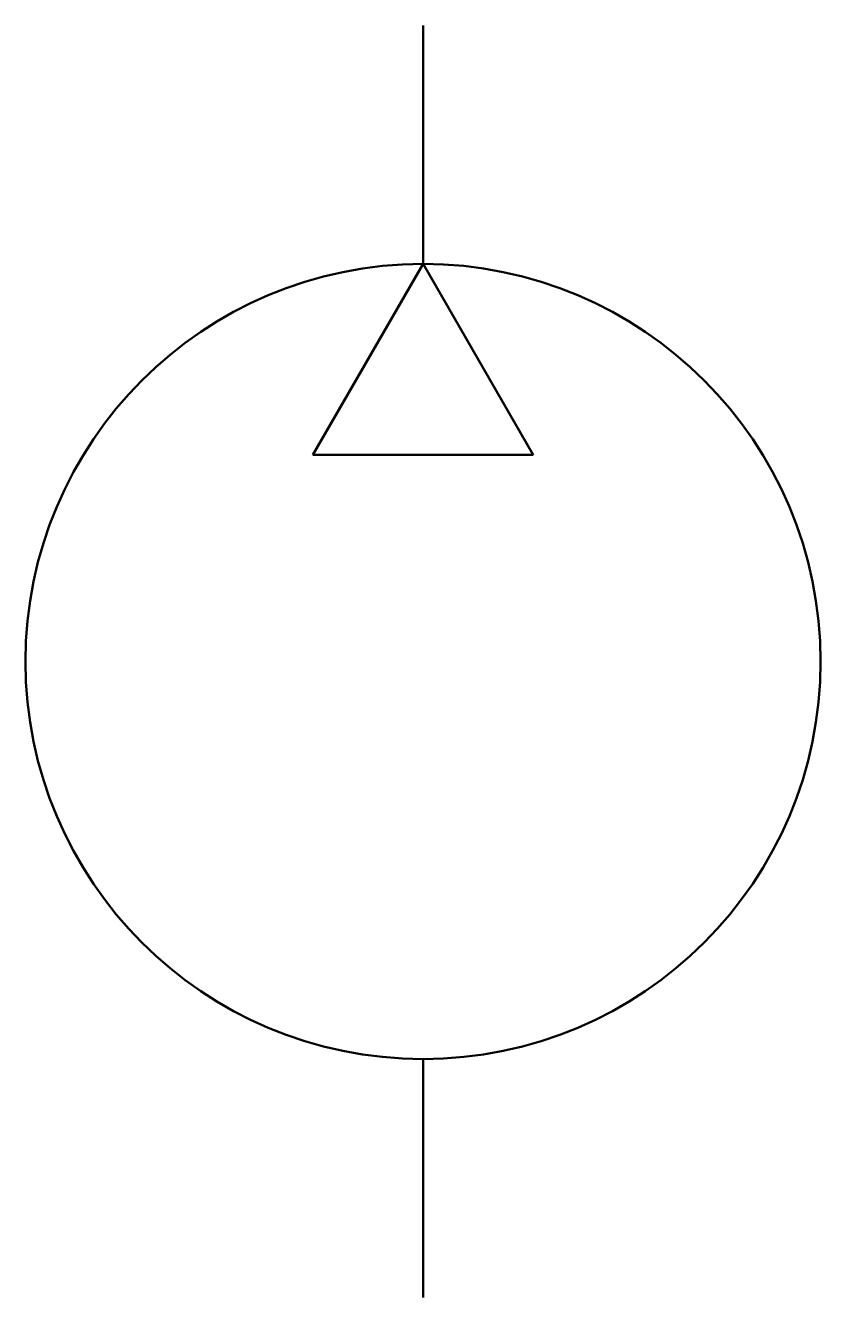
# Model space of a CAD drawing. Header units: millimetres. Extents: x -109.2 to -96.7, y -245.4 to -225.4.
import ezdxf

# ---------------------------------------------------------------- set-up
doc = ezdxf.new("R2010")
doc.units = ezdxf.units.MM
doc.linetypes.add('K5LT_BASIC', pattern=[0])

msp = doc.modelspace()

# ---------------------------------------------------------------- linework, layer by layer
at = {"color": 1, "linetype": 'K5LT_BASIC', "lineweight": 50}
for p, q in [((-102.911, -229.172), (-102.911, -225.422)), ((-102.911, -229.172), (-104.641, -232.172)), ((-101.181, -232.172), (-102.911, -229.172)), ((-104.641, -232.172), (-101.181, -232.172)), ((-102.911, -241.672), (-102.911, -245.422))]:
    msp.add_line(p, q, dxfattribs=at)
for start, end in [(0, 180), (180, 0)]:
    msp.add_arc((-102.911, -235.422), 6.25, start, end, dxfattribs=at)

doc.saveas('drawing.dxf')
